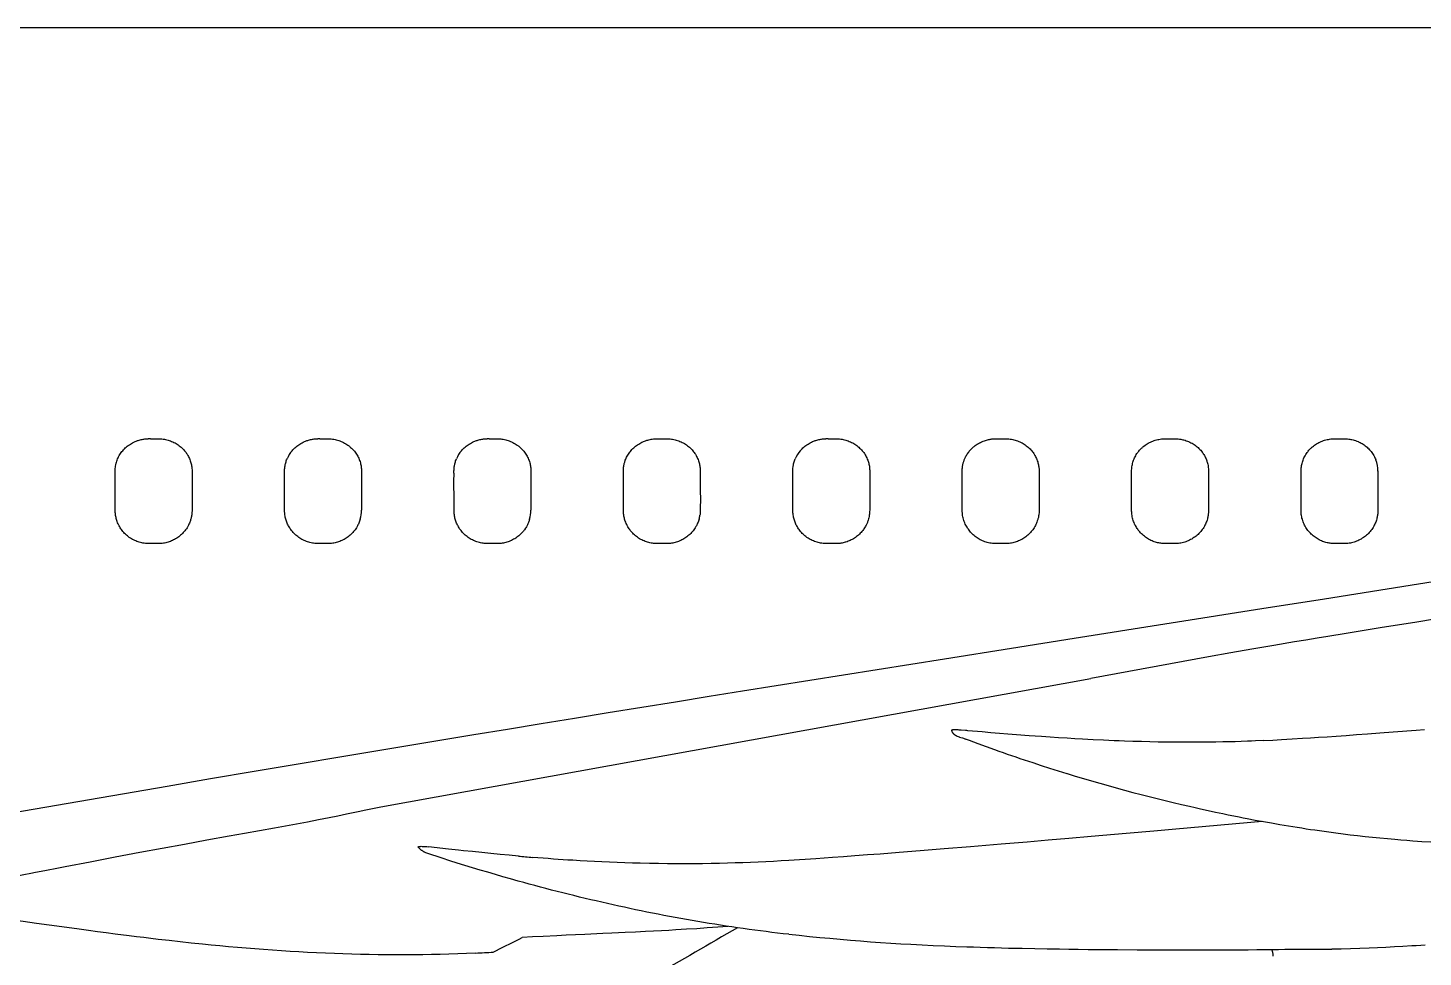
# Model space of a CAD drawing. Extents: x -17108 to 71323, y -8319 to 54197.
# Drawn here: x 2651 to 7044, y 44649 to 47576 of the extents above; entities that cross this region are included whole.
import ezdxf

# ---------------------------------------------------------------- set-up
doc = ezdxf.new("R2010")
doc.units = 0
doc.layers.get('0').update_dxf_attribs({"linetype": 'CONTINUOUS'})

msp = doc.modelspace()

# ---------------------------------------------------------------- linework, layer by layer
at = {"color": 7}
for p, q in [((9320.7, 47575.9), (-10758, 47575.9)), ((6261.3, 45951.1), (6233.3, 45951.1)), ((6794.7, 45951.1), (6766.7, 45951.1)), ((3762.7, 45122.4), (5997.5, 45525.9)), ((6628.8, 44673.5), (6756.8, 44673.5))]:
    msp.add_line(p, q, dxfattribs=at)
at = {"color": 7, "ltscale": 0.250488}
for p, q in [((3036.9, 46281.7), (3046.9, 46281.7)), ((3570.3, 46281.7), (3580.3, 46281.7)), ((4103.7, 46281.7), (4113.7, 46281.7)), ((5170.5, 46281.7), (5180.5, 46281.7))]:
    msp.add_line(p, q, dxfattribs=at)
at = {"color": 7, "ltscale": 0.35}
for p, q in [((3046.9, 46281.7), (3060.9, 46281.7)), ((4113.7, 46281.7), (4127.7, 46281.7)), ((4647.1, 46281.7), (4661.1, 46281.7)), ((5180.5, 46281.7), (5194.5, 46281.7)), ((5713.9, 46281.7), (5727.9, 46281.7)), ((6233.3, 46281.7), (6247.3, 46281.7)), ((6247.3, 46281.7), (6261.3, 46281.7)), ((6780.7, 46281.7), (6794.7, 46281.7))]:
    msp.add_line(p, q, dxfattribs=at)
at = {"color": 7, "ltscale": 0.349951}
for p, q in [((3580.3, 46281.7), (3594.3, 46281.7)), ((6766.7, 46281.7), (6780.7, 46281.7))]:
    msp.add_line(p, q, dxfattribs=at)
at = {"color": 7}
for points in [[(2949.5, 46243.9), (2952.1, 46246.9), (2954.9, 46249.9), (2957.8, 46252.7), (2960.8, 46255.4), (2964, 46258), (2967.2, 46260.4), (2970.5, 46262.8), (2973.9, 46265), (2977.4, 46267.1), (2980.9, 46269), (2984.6, 46270.9), (2988.3, 46272.5), (2991.5, 46273.8), (2993.8, 46274.8), (2996.3, 46275.6), (2998.7, 46276.4), (3001.2, 46277.2), (3004.5, 46278.1), (3007.6, 46278.9), (3010.7, 46279.5), (3013.8, 46280.1), (3016.3, 46280.5), (3018.9, 46280.9), (3021.5, 46281.1), (3024.9, 46281.4), (3027.6, 46281.6), (3030.2, 46281.7)], [(3060.9, 46281.7), (3064.9, 46281.6), (3068.9, 46281.4), (3072.9, 46281.1), (3076.8, 46280.6), (3080.8, 46280), (3084.7, 46279.2), (3088.6, 46278.3), (3092.4, 46277.2), (3096.2, 46276.1), (3100, 46274.7), (3103.7, 46273.3), (3107.4, 46271.7), (3111, 46270), (3114.4, 46268.2), (3117.8, 46266.2), (3121.2, 46264.2), (3124.4, 46262), (3127.6, 46259.7), (3130.7, 46257.2), (3133.7, 46254.7), (3136.6, 46252.1), (3139.3, 46249.4), (3142, 46246.5), (3144.6, 46243.6), (3147, 46240.5), (3149, 46237.9), (3150.9, 46235.2), (3152.7, 46232.5), (3154.6, 46229.3), (3156.4, 46226.1), (3158, 46222.9), (3159.6, 46219.6), (3161, 46216.1), (3162.3, 46212.5), (3163.5, 46208.9), (3164.4, 46205.8), (3165.2, 46202.7), (3165.9, 46199.5), (3166.5, 46196.3), (3167, 46193.2), (3167.3, 46190.3), (3167.6, 46187.5), (3167.8, 46184.1), (3167.9, 46177.4), (3167.9, 46169), (3167.9, 46156.4), (3167.9, 46143.8), (3167.9, 46132.7), (3167.9, 46127.2)], [(3482.9, 46243.9), (3485.5, 46246.9), (3488.3, 46249.9), (3491.2, 46252.7), (3494.2, 46255.4), (3497.4, 46258), (3500.6, 46260.4), (3503.9, 46262.8), (3507.3, 46265), (3510.8, 46267.1), (3514.3, 46269), (3518, 46270.9), (3521.7, 46272.5), (3524.9, 46273.8), (3527.2, 46274.8), (3529.7, 46275.6), (3532.1, 46276.4), (3534.6, 46277.2), (3537.9, 46278.1), (3541, 46278.9), (3544.1, 46279.5), (3547.2, 46280.1), (3549.7, 46280.5), (3552.3, 46280.9), (3554.9, 46281.1), (3558.3, 46281.4), (3561, 46281.6), (3563.6, 46281.7)], [(3594.3, 46281.7), (3598.3, 46281.6), (3602.3, 46281.4), (3606.3, 46281.1), (3610.2, 46280.6), (3614.2, 46280), (3618.1, 46279.2), (3622, 46278.3), (3625.8, 46277.2), (3629.6, 46276.1), (3633.4, 46274.7), (3637.1, 46273.3), (3640.8, 46271.7), (3644.4, 46270), (3648, 46268.1), (3651.6, 46266), (3655.1, 46263.8), (3658.5, 46261.5), (3660.2, 46260.3), (3661.8, 46259.1), (3663.4, 46257.8), (3665, 46256.5), (3667.3, 46254.5), (3669.6, 46252.4), (3671.8, 46250.3), (3674, 46248.1), (3676.5, 46245.3), (3678.9, 46242.4), (3681.3, 46239.5), (3683.5, 46236.4), (3685.6, 46233.3), (3687.5, 46230.1), (3689.4, 46226.9), (3691.1, 46223.5), (3692.7, 46220.1), (3694.2, 46216.6), (3695.6, 46213), (3696.8, 46209.4), (3697.8, 46205.8), (3698.6, 46202.7), (3699.3, 46199.5), (3699.9, 46196.3), (3700.4, 46193.1), (3700.8, 46189.9), (3701.1, 46186.7), (3701.2, 46183.2), (3701.3, 46181.9), (3701.3, 46173.7), (3701.3, 46168.2), (3701.3, 46157.2), (3701.3, 46144.8)], [(4016.3, 46243.9), (4018.9, 46246.9), (4021.7, 46249.9), (4024.6, 46252.7), (4027.6, 46255.4), (4030.8, 46258), (4034, 46260.4), (4037.3, 46262.8), (4040.7, 46265), (4044.2, 46267.1), (4047.8, 46269), (4051.4, 46270.9), (4055.1, 46272.5), (4058.3, 46273.8), (4060.6, 46274.8), (4063.1, 46275.6), (4065.5, 46276.4), (4068, 46277.2), (4071.3, 46278.1), (4074.4, 46278.9), (4077.5, 46279.5), (4080.6, 46280.1), (4083.1, 46280.5), (4085.7, 46280.9), (4088.3, 46281.1), (4091.7, 46281.4), (4094.4, 46281.6), (4097, 46281.7)], [(4127.7, 46281.7), (4131.7, 46281.6), (4135.7, 46281.4), (4139.7, 46281.1), (4143.6, 46280.6), (4147.6, 46280), (4151.5, 46279.2), (4155.4, 46278.3), (4159.2, 46277.2), (4163, 46276.1), (4166.8, 46274.7), (4170.5, 46273.3), (4174.2, 46271.7), (4177.8, 46270), (4181.4, 46268.1), (4185, 46266), (4188.5, 46263.8), (4191.9, 46261.5), (4193.6, 46260.3), (4195.2, 46259.1), (4196.8, 46257.8), (4198.4, 46256.5), (4200.7, 46254.5), (4203, 46252.4), (4205.2, 46250.3), (4207.4, 46248.1), (4209.9, 46245.3), (4212.3, 46242.4), (4214.7, 46239.5), (4216.9, 46236.4), (4219, 46233.3), (4220.9, 46230.1), (4222.8, 46226.9), (4224.5, 46223.5), (4226.1, 46220.1), (4227.6, 46216.6), (4229, 46213), (4230.2, 46209.4), (4231.2, 46205.8), (4232, 46202.7), (4232.7, 46199.5), (4233.3, 46196.3), (4233.8, 46193.1), (4234.2, 46189.9), (4234.5, 46186.7), (4234.6, 46183.2), (4234.7, 46180.1), (4234.7, 46172.2), (4234.7, 46167), (4234.7, 46156.6), (4234.7, 46144.8)], [(4548, 46241.9), (4550.5, 46244.9), (4553.1, 46247.8), (4555.8, 46250.5), (4558.6, 46253.2), (4561.6, 46255.8), (4564.6, 46258.3), (4567.7, 46260.7), (4570.9, 46262.9), (4574.2, 46265), (4577.5, 46267), (4581, 46268.9), (4584.5, 46270.7), (4587.1, 46271.9), (4589.8, 46273.1), (4592.5, 46274.2)], [(4592.5, 46274.2), (4595.9, 46275.4), (4599.3, 46276.6), (4602.8, 46277.6), (4606.3, 46278.5), (4609.8, 46279.3), (4613.3, 46280), (4616.9, 46280.6), (4620.5, 46281), (4624.1, 46281.4), (4627.7, 46281.6)], [(4627.7, 46281.6), (4630.2, 46281.7), (4631.9, 46281.7), (4635.2, 46281.7), (4647.1, 46281.7)], [(4661.1, 46281.7), (4665.1, 46281.6), (4669.1, 46281.4), (4673.1, 46281.1), (4677, 46280.6), (4681, 46280), (4684.9, 46279.2), (4688.8, 46278.3), (4692.6, 46277.2), (4696.4, 46276.1), (4700.2, 46274.7), (4703.9, 46273.3), (4707.6, 46271.7), (4711.2, 46270), (4714.6, 46268.2), (4718, 46266.2), (4721.4, 46264.2), (4724.6, 46262), (4727.8, 46259.7), (4730.9, 46257.2), (4733.9, 46254.7), (4736.8, 46252.1), (4739.5, 46249.4), (4742.2, 46246.5), (4744.8, 46243.6), (4747.2, 46240.5), (4749.2, 46237.9), (4751.1, 46235.2), (4752.9, 46232.5), (4754.8, 46229.3), (4756.6, 46226.1), (4758.2, 46222.9), (4759.8, 46219.6), (4761.2, 46216.1), (4762.5, 46212.5), (4763.7, 46208.9), (4764.6, 46205.8), (4765.4, 46202.7), (4766.1, 46199.5), (4766.7, 46196.3), (4767.2, 46193.2), (4767.5, 46190.3), (4767.8, 46187.5), (4768, 46184.1), (4768.1, 46181.6), (4768.1, 46176.7), (4768.1, 46166.8), (4768.1, 46158.2), (4768.1, 46140.9), (4768.1, 46131.7), (4768.1, 46127.2)], [(5083.1, 46243.9), (5085.7, 46246.9), (5088.5, 46249.9), (5091.4, 46252.7), (5094.4, 46255.4), (5097.6, 46258), (5100.8, 46260.4), (5104.1, 46262.8), (5107.5, 46265), (5111, 46267.1), (5114.5, 46269), (5118.2, 46270.9), (5121.9, 46272.5), (5125.1, 46273.8), (5127.4, 46274.8), (5129.9, 46275.6), (5132.3, 46276.4), (5134.8, 46277.2), (5138.1, 46278.1), (5141.2, 46278.9), (5144.3, 46279.5), (5147.4, 46280.1), (5149.9, 46280.5), (5152.5, 46280.9), (5155.1, 46281.1), (5158.5, 46281.4), (5161.2, 46281.6), (5163.8, 46281.7)], [(5194.5, 46281.7), (5198.5, 46281.6), (5202.5, 46281.4), (5206.5, 46281.1), (5210.4, 46280.6), (5214.4, 46280), (5218.3, 46279.2), (5222.2, 46278.3), (5226, 46277.2), (5229.8, 46276.1), (5233.6, 46274.7), (5237.3, 46273.3), (5241, 46271.7), (5244.6, 46270), (5248, 46268.2), (5251.4, 46266.3), (5254.7, 46264.2), (5257.9, 46262.1), (5261, 46259.8), (5264.1, 46257.4), (5267, 46254.9), (5269.9, 46252.3), (5272.7, 46249.6), (5275.3, 46246.9), (5277.9, 46244), (5280.3, 46241), (5282.6, 46237.9), (5284.8, 46234.7), (5287, 46231.4), (5288.9, 46228), (5290.8, 46224.6), (5292.5, 46221), (5294, 46217.7), (5295.3, 46214.3), (5296.5, 46210.8), (5297.6, 46207.4), (5298.5, 46204.2), (5299.2, 46201.1), (5299.8, 46197.9), (5300.4, 46194.8), (5300.8, 46191.5), (5301.2, 46188.3), (5301.4, 46185.3), (5301.5, 46182.2)], [(5613.2, 46239.8), (5615.1, 46242.2), (5617, 46244.6), (5619.1, 46246.9), (5621.2, 46249.1), (5623.1, 46251), (5625.1, 46252.9), (5627.1, 46254.7), (5628.7, 46256.1), (5630.2, 46257.4), (5633.5, 46259.9), (5636.8, 46262.3), (5640.2, 46264.6), (5643.7, 46266.7), (5647.3, 46268.7), (5650.3, 46270.2), (5653.2, 46271.6), (5656.3, 46273), (5659.3, 46274.2)], [(5659.3, 46274.2), (5662.6, 46275.4), (5665.9, 46276.5), (5669.2, 46277.5), (5672.5, 46278.4), (5675.9, 46279.2), (5678.4, 46279.7), (5681, 46280.1), (5683.5, 46280.5), (5686.1, 46280.9), (5689, 46281.2), (5691.9, 46281.4), (5694.8, 46281.6), (5696.5, 46281.7), (5699.9, 46281.7), (5705.5, 46281.7), (5713.9, 46281.7)], [(5727.9, 46281.7), (5731.9, 46281.6), (5735.9, 46281.4), (5739.9, 46281.1), (5743.8, 46280.6), (5747.8, 46280), (5751.7, 46279.2), (5755.6, 46278.3), (5759.4, 46277.2), (5763.2, 46276.1), (5767, 46274.7), (5770.7, 46273.3), (5774.4, 46271.7), (5778, 46270), (5781.4, 46268.2), (5784.8, 46266.2), (5788.2, 46264.2), (5791.4, 46262), (5794.6, 46259.7), (5797.7, 46257.2), (5800.7, 46254.7), (5803.6, 46252.1), (5806.3, 46249.4), (5809, 46246.5), (5811.6, 46243.6), (5814, 46240.5), (5816, 46237.9), (5817.9, 46235.2), (5819.7, 46232.5), (5821.6, 46229.3), (5823.4, 46226.1), (5825, 46222.9), (5826.6, 46219.6), (5828, 46216.1), (5829.3, 46212.5), (5830.5, 46208.9), (5831.4, 46205.8), (5832.2, 46202.7), (5832.9, 46199.5), (5833.5, 46196.3), (5834, 46193.2), (5834.3, 46190.3), (5834.6, 46187.5), (5834.8, 46184.1), (5834.9, 46181.6), (5834.9, 46173.5), (5834.9, 46168.2), (5834.9, 46157.5), (5834.9, 46137.3), (5834.9, 46127.2)], [(6126.3, 46162.4), (6126.3, 46168.8), (6126.3, 46175.2), (6126.3, 46179.5), (6126.3, 46183), (6126.5, 46186.9), (6126.8, 46190.2), (6127.2, 46193.4), (6127.8, 46197), (6128.5, 46200.6), (6129.3, 46204.1), (6130.3, 46207.6), (6131.4, 46211.1), (6132.6, 46214.5), (6133.9, 46217.9), (6135.4, 46221.3), (6137.1, 46224.8), (6139, 46228.2), (6140.9, 46231.6), (6143.1, 46234.9), (6145.3, 46238.1), (6147.1, 46240.5), (6149, 46242.9), (6151, 46245.2), (6153.1, 46247.5), (6154.9, 46249.5), (6156.9, 46251.4), (6158.9, 46253.2), (6160.4, 46254.6), (6161.9, 46255.9), (6165.1, 46258.5), (6168.4, 46261), (6171.7, 46263.3), (6175.2, 46265.5), (6178.7, 46267.6), (6182.2, 46269.5), (6185.8, 46271.2), (6189.4, 46272.8), (6193.1, 46274.3), (6196.8, 46275.7), (6200.6, 46276.9), (6204.4, 46278), (6208.3, 46278.9), (6212.2, 46279.7), (6216.1, 46280.4), (6220, 46280.9), (6224, 46281.3), (6227.9, 46281.6), (6230.6, 46281.7), (6233.3, 46281.7)], [(6261.3, 46281.7), (6265.3, 46281.6), (6269.3, 46281.4), (6273.2, 46281.1), (6277.2, 46280.6), (6281.1, 46280), (6284.4, 46279.3), (6287.6, 46278.6), (6290.8, 46277.8), (6294.6, 46276.7), (6298.4, 46275.5), (6302.1, 46274.1), (6305.7, 46272.6), (6309.3, 46271)], [(6309.3, 46271), (6312.9, 46269.2), (6316.3, 46267.3), (6319.7, 46265.3), (6323, 46263.2), (6326.2, 46261), (6329.4, 46258.6), (6332.4, 46256.2), (6335.4, 46253.6), (6338.2, 46250.9), (6340.9, 46248.1), (6343.6, 46245.2), (6346.1, 46242.2), (6348.1, 46239.7), (6350.1, 46237), (6351.9, 46234.3), (6353.7, 46231.5), (6355.3, 46228.7), (6356.7, 46226.3), (6357.9, 46223.9), (6359.1, 46221.5), (6360.4, 46218.5), (6361.6, 46215.5), (6362.8, 46212.5), (6363.5, 46210.2), (6364.2, 46207.9), (6365.2, 46204.5), (6366, 46201), (6366.7, 46197.6), (6367.3, 46194.1), (6367.7, 46190.6), (6368, 46187.1), (6368.2, 46183.5), (6368.3, 46180)], [(6659.7, 46162.4), (6659.7, 46168.8), (6659.7, 46175.2), (6659.7, 46179.5), (6659.7, 46183), (6659.9, 46186.9), (6660.2, 46190.2), (6660.6, 46193.4), (6661.2, 46197), (6661.9, 46200.6), (6662.7, 46204.1), (6663.7, 46207.6), (6664.8, 46211.1), (6666, 46214.5), (6667.3, 46217.9), (6668.8, 46221.3), (6670.5, 46224.8), (6672.4, 46228.2), (6674.3, 46231.6), (6676.5, 46234.9), (6678.7, 46238.1), (6680.5, 46240.5), (6682.4, 46242.9), (6684.4, 46245.2), (6686.5, 46247.5), (6688.3, 46249.5), (6690.3, 46251.4), (6692.3, 46253.2), (6693.8, 46254.6), (6695.3, 46255.9), (6698.5, 46258.5), (6701.8, 46261), (6705.1, 46263.3), (6708.6, 46265.5), (6712.1, 46267.6), (6715.6, 46269.5), (6719.2, 46271.2), (6722.8, 46272.8), (6726.5, 46274.3), (6730.2, 46275.7), (6734, 46276.9), (6737.8, 46278), (6741.7, 46278.9), (6745.6, 46279.7), (6749.5, 46280.4), (6753.4, 46280.9), (6757.4, 46281.3), (6761.3, 46281.6), (6764, 46281.7), (6766.7, 46281.7)], [(6794.7, 46281.7), (6798.4, 46281.7), (6802.2, 46281.5), (6805.9, 46281.2), (6809.6, 46280.7), (6812.9, 46280.2), (6816.1, 46279.7), (6819.4, 46279), (6823.4, 46278), (6827.4, 46276.9), (6831.3, 46275.6), (6835.2, 46274.2), (6839, 46272.7), (6840.9, 46271.8), (6842.7, 46271)], [(6842.7, 46271), (6845.8, 46269.5), (6848.8, 46267.9), (6851.7, 46266.2), (6855, 46264.1), (6858.2, 46262), (6861.3, 46259.7), (6864.4, 46257.3), (6867.3, 46254.9), (6870.2, 46252.3), (6872.9, 46249.6), (6875.6, 46246.8), (6878.1, 46243.9), (6880.5, 46240.9), (6882.8, 46237.9), (6885, 46234.8), (6887.1, 46231.5), (6888.9, 46228.4), (6890.7, 46225.1), (6892.3, 46221.8), (6893.8, 46218.5), (6895.2, 46215)], [(2925.9, 46180), (2926, 46183.9), (2926.2, 46187.8), (2926.6, 46191.8), (2927.1, 46195.6), (2927.8, 46199.5), (2928.3, 46201.4), (2928.7, 46203.3), (2929.2, 46205.2), (2929.7, 46207.1), (2930.9, 46210.8), (2932.2, 46214.5), (2933.6, 46218.2)], [(2933.6, 46218.2), (2935.2, 46221.6), (2936.8, 46225), (2938.6, 46228.4), (2940.6, 46231.6), (2942.6, 46234.8), (2944.8, 46237.9), (2947.1, 46241), (2949.5, 46243.9)], [(3459.3, 46162.4), (3459.3, 46164.1), (3459.3, 46167.5), (3459.3, 46170.8), (3459.2, 46174.1), (3459.2, 46177.4), (3459.2, 46180.7), (3459.3, 46183.2), (3459.4, 46185.8), (3459.7, 46189.3), (3460.1, 46192.8), (3460.6, 46196.1), (3461, 46198.5), (3461.5, 46200.9), (3461.9, 46202.4), (3462.8, 46205.9), (3463.8, 46209.3), (3464.5, 46211.6), (3465.7, 46214.9), (3467, 46218.2)], [(3992.7, 46162.4), (3992.7, 46164.1), (3992.7, 46167.5), (3992.7, 46170.8), (3992.6, 46174.1), (3992.6, 46177.4), (3992.6, 46180.7), (3992.7, 46183.2), (3992.8, 46185.8), (3993.1, 46189.3), (3993.5, 46192.8), (3994, 46196.1), (3994.4, 46198.5), (3994.9, 46200.9), (3995.3, 46202.4), (3996.2, 46205.9), (3997.2, 46209.3), (3997.9, 46211.6), (3999.1, 46214.9), (4000.4, 46218.2)], [(4526.1, 46182.1), (4526.2, 46185.3), (4526.4, 46188.5), (4526.8, 46191.8), (4527.2, 46194.9), (4527.8, 46198.1), (4528.3, 46200.8), (4528.9, 46203.4), (4529.6, 46206), (4530.2, 46207.9), (4530.7, 46209.8), (4531.4, 46211.8), (4532.1, 46213.7)], [(4532.1, 46213.7), (4533.3, 46217), (4534.8, 46220.4), (4536.3, 46223.6), (4538, 46226.8), (4539.8, 46230), (4541.7, 46233.1), (4543.7, 46236.1), (4545.8, 46239), (4548, 46241.9)], [(5059.5, 46162.4), (5059.5, 46164.1), (5059.5, 46167.5), (5059.5, 46170.8), (5059.4, 46174.1), (5059.4, 46177.4), (5059.4, 46180.7), (5059.5, 46183.2), (5059.6, 46185.8), (5059.9, 46189.3), (5060.3, 46192.8), (5060.8, 46196.1), (5061.2, 46198.5), (5061.7, 46200.9), (5062.1, 46202.4), (5063, 46205.9), (5064, 46209.3), (5064.7, 46211.6), (5065.9, 46214.9), (5067.2, 46218.2)], [(5598, 46211.3), (5598.7, 46213.3), (5599.4, 46215.2), (5600.2, 46217), (5600.9, 46218.9), (5602, 46221.4), (5603.2, 46223.8), (5604.4, 46226.2), (5606, 46229), (5607.7, 46231.8), (5609.4, 46234.5), (5611.3, 46237.2), (5613.2, 46239.8)], [(2925.9, 46091.7), (2925.9, 46103.6), (2925.9, 46144.8), (2925.9, 46180)], [(4526.1, 46144.8), (4526.1, 46151), (4526, 46163.5), (4526, 46171.8), (4526, 46175.9), (4526.1, 46182.1)], [(5301.5, 46182.2), (5301.5, 46177.7), (5301.5, 46168.6), (5301.5, 46158.9), (5301.5, 46149.2), (5301.5, 46134.5), (5301.5, 46127.2)], [(5592.9, 46180), (5592.9, 46183.2), (5593.1, 46186.4), (5593.4, 46189.6), (5593.7, 46192.7), (5594.2, 46195.9), (5594.6, 46198.5), (5595.2, 46201.1), (5595.8, 46203.7), (5596.3, 46205.6), (5596.8, 46207.5), (5597.4, 46209.4), (5598, 46211.3)], [(5592.9, 46056.1), (5592.9, 46157.3), (5592.9, 46180)], [(6368.3, 46180), (6368.3, 46148.7), (6368.3, 46133), (6368.3, 46117.3), (6368.3, 46109.5)], [(6901.7, 46180), (6901.7, 46148.7), (6901.7, 46133), (6901.7, 46117.3), (6901.7, 46109.5)], [(3167.9, 46127.2), (3167.9, 46121.5), (3167.9, 46115.9), (3168, 46108.3), (3168.1, 46100.6), (3168.2, 46093.8), (3168.2, 46085.2), (3168.1, 46079.6), (3167.9, 46074)], [(3459.3, 46109.5), (3459.3, 46115.1), (3459.2, 46120.6), (3459.1, 46128.3), (3459.1, 46136), (3459, 46142.8), (3459, 46151.3), (3459.1, 46156.9), (3459.3, 46162.4)], [(3701.3, 46144.8), (3701.3, 46127.4), (3701.3, 46108), (3701.3, 46090.8), (3701.3, 46056.1)], [(3992.7, 46109.5), (3992.7, 46115.1), (3992.6, 46120.6), (3992.5, 46128.3), (3992.5, 46136), (3992.4, 46142.8), (3992.4, 46151.3), (3992.5, 46156.9), (3992.7, 46162.4)], [(4234.7, 46144.8), (4234.7, 46133.1), (4234.7, 46094.7), (4234.7, 46056.1)], [(4526.1, 46074), (4526, 46079.9), (4525.9, 46085.8), (4525.9, 46093.7), (4525.9, 46098.9), (4526, 46109.4), (4526.1, 46133), (4526.1, 46144.8)], [(4768.1, 46127.2), (4768.1, 46121.5), (4768.1, 46115.9), (4768.2, 46108.2), (4768.3, 46100.6), (4768.4, 46093.8), (4768.4, 46085.3), (4768.3, 46079.6), (4768.1, 46074)], [(5059.5, 46109.5), (5059.5, 46115.1), (5059.4, 46120.6), (5059.3, 46128.3), (5059.2, 46136), (5059.2, 46142.8), (5059.2, 46151.3), (5059.3, 46156.9), (5059.5, 46162.4)], [(5301.5, 46127.2), (5301.5, 46103.5), (5301.5, 46087.7), (5301.5, 46056.1)], [(5834.9, 46127.2), (5834.9, 46121.5), (5834.9, 46115.9), (5835, 46108.3), (5835.1, 46100.6), (5835.2, 46093.8), (5835.2, 46085.2), (5835.1, 46079.6), (5834.9, 46074)], [(6126.3, 46074), (6126.2, 46080.2), (6126.1, 46084.4), (6126.1, 46092.8), (6126.1, 46101.3), (6126.2, 46131), (6126.1, 46143.7), (6126.2, 46152), (6126.2, 46156.2), (6126.3, 46162.4)], [(6659.7, 46074), (6659.6, 46080.2), (6659.5, 46084.4), (6659.5, 46092.8), (6659.5, 46101.3), (6659.6, 46131), (6659.5, 46143.7), (6659.6, 46152), (6659.6, 46156.2), (6659.7, 46162.4)], [(3032.9, 45951.1), (3029, 45951.2), (3025.1, 45951.4), (3021.1, 45951.8), (3017.3, 45952.2), (3013.4, 45952.9), (3009.5, 45953.7), (3005.7, 45954.6), (3001.9, 45955.6), (2998.2, 45956.8), (2994.5, 45958.1), (2990.9, 45959.6), (2987.3, 45961.2), (2983.8, 45962.9), (2980.3, 45964.7), (2977, 45966.7), (2973.7, 45968.8), (2970.4, 45971), (2967.3, 45973.3), (2964.2, 45975.7), (2961.3, 45978.2), (2958.4, 45980.9), (2955.6, 45983.6), (2953, 45986.5), (2950.4, 45989.4), (2948, 45992.4), (2945.6, 45995.5), (2943.7, 45998.3), (2941.9, 46001.1), (2940.1, 46003.9), (2938.5, 46006.9), (2936.9, 46009.8), (2935.2, 46013.3), (2933.7, 46016.9), (2932.3, 46020.5), (2931.2, 46023.7), (2930.2, 46026.8), (2929.3, 46030), (2928.5, 46033.3), (2927.8, 46036.5), (2927.2, 46039.8), (2926.7, 46043), (2926.4, 46046.3), (2926.1, 46049.6), (2926, 46052.5), (2925.9, 46054.2), (2925.8, 46062.6), (2925.8, 46068.1), (2925.9, 46079.2), (2925.9, 46091.7)], [(3459.3, 46053.9), (3459.3, 46058.5), (3459.3, 46067.8), (3459.3, 46077.5), (3459.3, 46087.2), (3459.3, 46102.1), (3459.3, 46109.5)], [(3992.7, 46053.9), (3992.7, 46058.5), (3992.7, 46067.8), (3992.7, 46077.5), (3992.7, 46087.2), (3992.7, 46102.1), (3992.7, 46109.5)], [(5059.5, 46053.9), (5059.5, 46058.5), (5059.5, 46067.8), (5059.5, 46077.5), (5059.5, 46087.2), (5059.5, 46102.1), (5059.5, 46109.5)], [(6368.3, 46109.5), (6368.3, 46100.1), (6368.3, 46090.8), (6368.3, 46081.4), (6368.3, 46069.1), (6368.3, 46063), (6368.3, 46056.5), (6368.2, 46053.3)], [(6901.7, 46109.5), (6901.7, 46100.1), (6901.7, 46090.8), (6901.7, 46081.4), (6901.7, 46069.1), (6901.7, 46063), (6901.7, 46056.5), (6901.7, 46053.3)], [(3167.9, 46074), (3167.8, 46072.1), (3167.9, 46068.4), (3167.9, 46065.2), (3168, 46061.9), (3168, 46058.6), (3168, 46055.4), (3167.9, 46052.6), (3167.7, 46049.8), (3167.6, 46048), (3167.2, 46044.5), (3166.8, 46041), (3166.5, 46039.4), (3166, 46036.7), (3165.5, 46034), (3164.8, 46031.3), (3164.2, 46029), (3163.5, 46026.6), (3162.7, 46024), (3161.8, 46021.3), (3160.8, 46018.7), (3159.5, 46015.6), (3158.2, 46012.6), (3156.8, 46009.6), (3155.6, 46007.4), (3154.4, 46005.3), (3153.3, 46003.3), (3152.1, 46001.4)], [(3566.3, 45951.1), (3562.4, 45951.2), (3558.5, 45951.4), (3554.5, 45951.8), (3550.7, 45952.2), (3546.8, 45952.9), (3542.9, 45953.7), (3539.1, 45954.6), (3535.3, 45955.6), (3531.6, 45956.8), (3527.9, 45958.1), (3524.3, 45959.6), (3520.7, 45961.2), (3517.2, 45962.9), (3513.7, 45964.7), (3510.4, 45966.7), (3507, 45968.8), (3503.8, 45971), (3500.7, 45973.3), (3497.6, 45975.7), (3494.7, 45978.2), (3491.8, 45980.9), (3489, 45983.6), (3486.4, 45986.5), (3483.8, 45989.4), (3481.4, 45992.4), (3479, 45995.5), (3477.1, 45998.3), (3475.3, 46001.1), (3473.5, 46003.9), (3471.9, 46006.9), (3470.3, 46009.8), (3468.9, 46012.8), (3467.5, 46015.9), (3466.3, 46019), (3465.1, 46022.1), (3464.1, 46025.3), (3463.1, 46028.4), (3462.3, 46031.7), (3461.5, 46034.9), (3460.9, 46038.1), (3460.4, 46041.4), (3459.9, 46044.7), (3459.6, 46047.7), (3459.4, 46050.8), (3459.3, 46053.9)], [(4099.7, 45951.1), (4095.8, 45951.2), (4091.9, 45951.4), (4087.9, 45951.8), (4084.1, 45952.2), (4080.2, 45952.9), (4076.3, 45953.7), (4072.5, 45954.6), (4068.7, 45955.6), (4065, 45956.8), (4061.3, 45958.1), (4057.7, 45959.6), (4054.1, 45961.2), (4050.6, 45962.9), (4047.1, 45964.7), (4043.8, 45966.7), (4040.4, 45968.8), (4037.2, 45971), (4034.1, 45973.3), (4031, 45975.7), (4028.1, 45978.2), (4025.2, 45980.9), (4022.4, 45983.6), (4019.8, 45986.5), (4017.2, 45989.4), (4014.8, 45992.4), (4012.4, 45995.5), (4010.5, 45998.3), (4008.7, 46001.1), (4006.9, 46003.9), (4005.3, 46006.9), (4003.7, 46009.8), (4002.3, 46012.8), (4000.9, 46015.9), (3999.7, 46019), (3998.5, 46022.1), (3997.5, 46025.3), (3996.5, 46028.4), (3995.7, 46031.7), (3994.9, 46034.9), (3994.3, 46038.1), (3993.8, 46041.4), (3993.3, 46044.7), (3993, 46047.7), (3992.8, 46050.8), (3992.7, 46053.9)], [(4526.3, 46049.3), (4526.2, 46051.4), (4526.1, 46053.4), (4526.1, 46058), (4526.1, 46061.6), (4526.1, 46065.7), (4526.1, 46069.8), (4526.1, 46074)], [(4633.1, 45951.1), (4629.2, 45951.2), (4625.3, 45951.4), (4621.3, 45951.8), (4617.5, 45952.2), (4613.6, 45952.9), (4609.7, 45953.7), (4605.9, 45954.6), (4602.2, 45955.6), (4598.4, 45956.8), (4594.7, 45958.1), (4591.1, 45959.6), (4587.5, 45961.2), (4584, 45962.9), (4580.5, 45964.7), (4577.1, 45966.7), (4573.7, 45968.8), (4570.5, 45971.1), (4567.3, 45973.4), (4564.2, 45975.9), (4561.2, 45978.4), (4558.3, 45981.1), (4555.6, 45983.9), (4552.9, 45986.8), (4550.3, 45989.8), (4547.8, 45992.8), (4545.8, 45995.5), (4543.9, 45998.3), (4542.1, 46001.1), (4540, 46004.4), (4538.2, 46007.8), (4536.4, 46011.3), (4534.8, 46014.9), (4533.3, 46018.4), (4531.9, 46022.1), (4530.9, 46025.2), (4529.9, 46028.4), (4529.1, 46031.6), (4528.3, 46034.9), (4527.7, 46038.1), (4527.2, 46041.4), (4526.7, 46045.3), (4526.3, 46049.3)], [(4768.1, 46074), (4768, 46070.6), (4768.1, 46067.8), (4768.2, 46062.2), (4768.2, 46058), (4768.1, 46053.8), (4767.9, 46049.5), (4767.7, 46047.4), (4767.5, 46045.2), (4767.3, 46043.2), (4767, 46041.1)], [(5166.5, 45951.1), (5162.6, 45951.2), (5158.7, 45951.4), (5154.7, 45951.8), (5150.9, 45952.2), (5147, 45952.9), (5143.1, 45953.7), (5139.3, 45954.6), (5135.6, 45955.6), (5131.8, 45956.8), (5128.1, 45958.1), (5124.5, 45959.6), (5120.9, 45961.2), (5117.4, 45962.9), (5113.9, 45964.7), (5110.6, 45966.7), (5107.3, 45968.8), (5104, 45971), (5100.9, 45973.3), (5097.8, 45975.7), (5094.9, 45978.2), (5092, 45980.9), (5089.2, 45983.6), (5086.6, 45986.4), (5084, 45989.4), (5081.6, 45992.4), (5079.2, 45995.5), (5077.3, 45998.3), (5075.5, 46001.1), (5073.7, 46003.9), (5072.1, 46006.9), (5070.5, 46009.8), (5069.1, 46012.8), (5067.7, 46015.9), (5066.5, 46019), (5065.3, 46022.1), (5064.3, 46025.3), (5063.3, 46028.4), (5062.5, 46031.7), (5061.7, 46034.9), (5061.1, 46038.1), (5060.6, 46041.4), (5060.1, 46044.7), (5059.8, 46047.7), (5059.6, 46050.8), (5059.5, 46053.9)], [(5301.5, 46056.1), (5301.4, 46052.2), (5301.2, 46048.3), (5300.8, 46044.5), (5300.3, 46040.6), (5299.6, 46036.8), (5298.8, 46032.9), (5297.9, 46029.2), (5296.8, 46025.4), (5295.5, 46021.7)], [(5604.2, 46009.3), (5602.4, 46013), (5600.8, 46016.7), (5599.3, 46020.5), (5598, 46024.3), (5596.8, 46028.2), (5595.8, 46032.1), (5594.9, 46036), (5594.2, 46040), (5593.6, 46044), (5593.2, 46048.1), (5593.1, 46050.1), (5593, 46052.1), (5592.9, 46054.1), (5592.9, 46056.1)], [(5834.9, 46074), (5834.8, 46072.1), (5834.9, 46068.4), (5834.9, 46065.2), (5835, 46061.9), (5835, 46058.6), (5835, 46055.4), (5834.9, 46052.6), (5834.7, 46049.8), (5834.6, 46048), (5834.2, 46044.5), (5833.8, 46041), (5833.5, 46039.4), (5833, 46036.7), (5832.5, 46034), (5831.8, 46031.4), (5831.2, 46029), (5830.5, 46026.7), (5829.3, 46022.9), (5828, 46019.1), (5826.5, 46015.5), (5824.8, 46011.8), (5823.1, 46008.3), (5821.1, 46004.8), (5819.1, 46001.4)], [(6190.8, 45959.8), (6187.1, 45961.5), (6183.4, 45963.3), (6179.8, 45965.2), (6176.3, 45967.3), (6172.9, 45969.6), (6169.5, 45971.9), (6166.3, 45974.4), (6163.1, 45977), (6160.1, 45979.7), (6157.1, 45982.5), (6154.3, 45985.5), (6151.6, 45988.5), (6149.4, 45991.1), (6147.3, 45993.7), (6145.4, 45996.4), (6143.5, 45999.2), (6141.7, 46002), (6140, 46004.9), (6138.3, 46007.9), (6136.8, 46010.8), (6135.4, 46013.9), (6133.9, 46017.3), (6132.6, 46020.8), (6131.4, 46024.3), (6130.3, 46027.9), (6129.2, 46031.8), (6128.4, 46035.6), (6127.6, 46039.6), (6127.1, 46043.5), (6126.7, 46047.4), (6126.5, 46049.9), (6126.3, 46053.7), (6126.3, 46057.4), (6126.3, 46060.4), (6126.3, 46064.2), (6126.3, 46068), (6126.3, 46072), (6126.3, 46074)], [(6368.2, 46053.3), (6368.2, 46051.4), (6368.1, 46049.4), (6367.9, 46047.3), (6367.7, 46045.1), (6367.3, 46041.7), (6366.9, 46039.3), (6366.4, 46036.8), (6365.9, 46034.1), (6365.3, 46031.4), (6364.6, 46028.8), (6363.6, 46025.4), (6362.5, 46022.1), (6361.2, 46018.8), (6359.9, 46015.5), (6358.5, 46012.3), (6356.9, 46009.2), (6355.3, 46006.1), (6354.3, 46004.3), (6353.2, 46002.5), (6351, 45999.1), (6348.7, 45995.7), (6346.2, 45992.4), (6343.6, 45989.2), (6341, 45986.2), (6338.2, 45983.2), (6335.2, 45980.4), (6332.2, 45977.6), (6329.1, 45975), (6325.8, 45972.5), (6322.5, 45970.1), (6319.1, 45967.9), (6315.6, 45965.7), (6312, 45963.7), (6308.4, 45961.9), (6304.7, 45960.2), (6300.9, 45958.6), (6297.1, 45957.2), (6293.3, 45955.9), (6289.4, 45954.8), (6285.4, 45953.8), (6281.5, 45953), (6277.5, 45952.3), (6273.4, 45951.8), (6269.4, 45951.4), (6265.3, 45951.2), (6261.3, 45951.1)], [(6669.3, 46012.7), (6667.7, 46016.4), (6666.2, 46020.2), (6664.9, 46024), (6663.7, 46027.8), (6662.6, 46031.7), (6661.8, 46035.7), (6661, 46039.6), (6660.5, 46042.9), (6660.2, 46045.8), (6660, 46048.7), (6659.8, 46051.1), (6659.7, 46053.4), (6659.7, 46055.7), (6659.7, 46058.7), (6659.7, 46064.8), (6659.7, 46068.9), (6659.7, 46070.9), (6659.7, 46074)], [(6901.7, 46053.3), (6901.6, 46051.4), (6901.5, 46049.4), (6901.3, 46047.3), (6901.1, 46045.1), (6900.7, 46041.7), (6900.3, 46039.3), (6899.8, 46036.8), (6899.3, 46034.1), (6898.7, 46031.4), (6898, 46028.8), (6897, 46025.4), (6895.9, 46022.1), (6894.6, 46018.8), (6893.3, 46015.5), (6891.9, 46012.3), (6890.3, 46009.2), (6888.7, 46006.1), (6887.7, 46004.3), (6886.6, 46002.5), (6884.4, 45999.1), (6882.1, 45995.7), (6879.6, 45992.4), (6877, 45989.2), (6874.4, 45986.2), (6871.6, 45983.2), (6868.6, 45980.4), (6865.6, 45977.6), (6862.5, 45975), (6859.2, 45972.5), (6855.9, 45970.1), (6852.5, 45967.9), (6849, 45965.7), (6845.4, 45963.7), (6841.8, 45961.9), (6838.1, 45960.2), (6834.3, 45958.6), (6830.5, 45957.2), (6826.7, 45955.9), (6822.8, 45954.8), (6818.8, 45953.8), (6814.9, 45953), (6810.9, 45952.3), (6806.8, 45951.8), (6802.8, 45951.4), (6798.7, 45951.2), (6794.7, 45951.1)], [(3152.1, 46001.4), (3150, 45998.1), (3147.8, 45995), (3145.4, 45991.9), (3142.9, 45988.9), (3140.4, 45986), (3137.7, 45983.1), (3134.9, 45980.4), (3132, 45977.8), (3129.1, 45975.3), (3126, 45972.9), (3122.9, 45970.6), (3119.6, 45968.4), (3116.3, 45966.4), (3113.1, 45964.6), (3109.9, 45962.8), (3106.6, 45961.2), (3103.3, 45959.7)], [(3685.5, 46001.4), (3683.4, 45998.1), (3681.2, 45995), (3678.8, 45991.9), (3676.3, 45988.9), (3673.8, 45986), (3671.1, 45983.1), (3668.3, 45980.4), (3665.4, 45977.8), (3662.5, 45975.3), (3659.4, 45972.9), (3656.3, 45970.6), (3653, 45968.4), (3649.7, 45966.4), (3646.5, 45964.6), (3643.3, 45962.8), (3640, 45961.2), (3636.7, 45959.7)], [(3697.5, 46028.7), (3696.6, 46025.4), (3695.5, 46022.1), (3694.3, 46018.9), (3693, 46015.8), (3691.6, 46012.6), (3690.4, 46010.1), (3689.1, 46007.5), (3687.7, 46005.1), (3686.6, 46003.2), (3685.5, 46001.4)], [(4230.9, 46028.7), (4229.7, 46024.7), (4229.1, 46022.8), (4228.4, 46020.8), (4227.4, 46018.2), (4226.4, 46015.7), (4225.3, 46013.2), (4224.1, 46010.7), (4222.8, 46008.3), (4221.5, 46005.8), (4220.5, 46004), (4218.8, 46001.2), (4217, 45998.4), (4216.3, 45997.4), (4214.6, 45995), (4212.8, 45992.6), (4211, 45990.3), (4209.4, 45988.4), (4207.7, 45986.5), (4205, 45983.7), (4202.3, 45981), (4199.4, 45978.3), (4196.5, 45975.8), (4193.5, 45973.4), (4190.3, 45971.1), (4187.1, 45968.9), (4183.9, 45966.8), (4180.5, 45964.9), (4177.1, 45963), (4173.6, 45961.3), (4170.1, 45959.7)], [(4752.3, 46001.4), (4750.2, 45998.1), (4748, 45995), (4745.6, 45991.9), (4743.1, 45988.9), (4740.6, 45986), (4737.9, 45983.1), (4735.1, 45980.4), (4732.2, 45977.8), (4729.3, 45975.3), (4726.2, 45972.9), (4723.1, 45970.6), (4719.8, 45968.4), (4716.5, 45966.4), (4713.3, 45964.6), (4710.1, 45962.8), (4706.8, 45961.2), (4703.5, 45959.7)], [(4764.3, 46028.7), (4763.4, 46025.4), (4762.3, 46022.1), (4761.1, 46018.9), (4759.8, 46015.8), (4758.4, 46012.6), (4757.2, 46010.1), (4755.9, 46007.5), (4754.5, 46005.1), (4753.4, 46003.2), (4752.3, 46001.4)], [(5295.5, 46021.7), (5294.8, 46019.8), (5294.1, 46017.8), (5293.3, 46015.9), (5292.4, 46014), (5291.3, 46011.5), (5290, 46009), (5288.7, 46006.5), (5287.1, 46003.6), (5285.3, 46000.8), (5283.5, 45998), (5281.6, 45995.3), (5279.6, 45992.6)], [(5699.9, 45951.1), (5695.8, 45951.2), (5691.7, 45951.4), (5687.7, 45951.8), (5683.6, 45952.3), (5679.6, 45953), (5675.6, 45953.9), (5671.7, 45954.9), (5667.7, 45956), (5663.9, 45957.3), (5660.1, 45958.7), (5656.5, 45960.2), (5653, 45961.8), (5649.5, 45963.6), (5646.1, 45965.4), (5642.8, 45967.4), (5639.5, 45969.5), (5636.4, 45971.7), (5633.3, 45974.1), (5630.3, 45976.5), (5627.4, 45979), (5624.6, 45981.7), (5621.8, 45984.4), (5619.2, 45987.3), (5616.7, 45990.2), (5614.4, 45993.2), (5612.1, 45996.3), (5609.9, 45999.4), (5607.9, 46002.6), (5606, 46005.9), (5604.2, 46009.3)], [(5819.1, 46001.4), (5817, 45998.1), (5814.8, 45995), (5812.4, 45991.9), (5809.9, 45988.9), (5807.4, 45986), (5804.7, 45983.1), (5801.9, 45980.4), (5799, 45977.8), (5796.1, 45975.3), (5793, 45972.9), (5789.9, 45970.6), (5786.6, 45968.4), (5783.3, 45966.4), (5780.1, 45964.6), (5776.9, 45962.8), (5773.6, 45961.2), (5770.3, 45959.7)], [(6724.2, 45959.8), (6720.6, 45961.4), (6717.1, 45963.1), (6713.7, 45965), (6710.3, 45966.9), (6707, 45969), (6703.8, 45971.3), (6700.7, 45973.6), (6697.6, 45976), (6694.7, 45978.6), (6691.8, 45981.2), (6689.1, 45984), (6686.4, 45986.8), (6683.9, 45989.8), (6681.4, 45992.8), (6679.1, 45995.9), (6676.9, 45999.1), (6674.8, 46002.4), (6672.9, 46005.8), (6671, 46009.2), (6669.3, 46012.7)], [(3066.3, 45951.2), (3063.6, 45951.1), (3061.7, 45951.1), (3058.1, 45951.1), (3049.7, 45951.1)], [(3103.3, 45959.7), (3099.7, 45958.3), (3096.1, 45957), (3092.5, 45955.8), (3088.8, 45954.8), (3085.1, 45953.9), (3081.4, 45953.1), (3077.7, 45952.4), (3073.9, 45951.9), (3070.1, 45951.5), (3066.3, 45951.2)], [(3599.7, 45951.2), (3597.8, 45951.2), (3594.2, 45951.1), (3588.6, 45951.1), (3583.1, 45951.1)], [(3636.7, 45959.7), (3633.1, 45958.3), (3629.5, 45957), (3625.9, 45955.8), (3622.2, 45954.8), (3618.5, 45953.9), (3614.8, 45953.1), (3611.1, 45952.4), (3607.3, 45951.9), (3603.5, 45951.5), (3599.7, 45951.2)], [(4133.1, 45951.2), (4131.2, 45951.2), (4127.6, 45951.1), (4122, 45951.1), (4116.5, 45951.1)], [(4170.1, 45959.7), (4166.5, 45958.3), (4162.9, 45957), (4159.3, 45955.8), (4155.6, 45954.8), (4151.9, 45953.9), (4148.2, 45953.1), (4144.5, 45952.4), (4140.7, 45951.9), (4136.9, 45951.5), (4133.1, 45951.2)], [(4666.5, 45951.2), (4663.8, 45951.1), (4661.9, 45951.1), (4658.3, 45951.1), (4649.9, 45951.1)], [(4703.5, 45959.7), (4699.9, 45958.3), (4696.3, 45957), (4692.7, 45955.8), (4689, 45954.8), (4685.3, 45953.9), (4681.6, 45953.1), (4677.9, 45952.4), (4674.1, 45951.9), (4670.3, 45951.5), (4666.5, 45951.2)], [(5199.9, 45951.2), (5198.4, 45951.2), (5195.5, 45951.1), (5192.5, 45951.1), (5186.6, 45951.1), (5181.4, 45951.1), (5166.5, 45951.1)], [(5279.6, 45992.6), (5277.1, 45989.5), (5274.5, 45986.6), (5271.8, 45983.7), (5269, 45980.9), (5266.1, 45978.2), (5263.1, 45975.7), (5260, 45973.2), (5256.8, 45970.9), (5253.6, 45968.7), (5250.2, 45966.6), (5246.8, 45964.6), (5243.3, 45962.7), (5240.3, 45961.3), (5237.2, 45959.9), (5234.1, 45958.6), (5230.5, 45957.3), (5226.9, 45956.1), (5224.4, 45955.3), (5221.4, 45954.5), (5218.4, 45953.8), (5215.3, 45953.1), (5212.9, 45952.7), (5210.8, 45952.3), (5208.7, 45952.1), (5206.6, 45951.8), (5204.5, 45951.6), (5202.2, 45951.4), (5199.9, 45951.2)], [(5733.3, 45951.2), (5730.6, 45951.1), (5728.7, 45951.1), (5725.1, 45951.1), (5716.7, 45951.1)], [(5770.3, 45959.7), (5766.7, 45958.3), (5763.1, 45957), (5759.5, 45955.8), (5755.8, 45954.8), (5752.1, 45953.9), (5748.4, 45953.1), (5744.7, 45952.4), (5740.9, 45951.9), (5737.1, 45951.5), (5733.3, 45951.2)], [(6233.3, 45951.1), (6230.4, 45951.2), (6227.5, 45951.3), (6224.6, 45951.5), (6221.3, 45951.8), (6218, 45952.2), (6214.8, 45952.7), (6211.6, 45953.3), (6208, 45954.1), (6204.5, 45955), (6201, 45956), (6197.6, 45957.2), (6194.2, 45958.4), (6190.8, 45959.8)], [(6766.7, 45951.1), (6763.8, 45951.2), (6760.9, 45951.3), (6758, 45951.5), (6754.7, 45951.8), (6751.4, 45952.2), (6748.2, 45952.7), (6745, 45953.3), (6741.4, 45954.1), (6737.9, 45955), (6734.4, 45956), (6731, 45957.2), (6727.6, 45958.4), (6724.2, 45959.8)], [(7127.8, 45839.1), (6930.9, 45807.9), (6733.4, 45776.6), (6536, 45745.4), (5945.1, 45652.1), (5748.4, 45621), (5536.6, 45587.4), (5324.8, 45553.7), (5113.1, 45520), (5007.3, 45503), (4901.5, 45486.1), (4795.7, 45469.1), (4689.9, 45452), (4584.1, 45434.9), (4478.3, 45417.8), (4372.5, 45400.6), (4266.7, 45383.3), (4161, 45366), (4055.3, 45348.6), (3916.8, 45325.7), (3778.2, 45302.8), (3640, 45279.7), (3501.7, 45256.5), (3364, 45233.2), (3226.2, 45209.8), (3089.4, 45186.3), (2495.5, 45084.5)], [(7527.2, 45788.1), (7459.5, 45776.5), (7391.7, 45764.9), (7323.9, 45753.5), (7255.9, 45742.2), (7187.9, 45730.9), (7119.8, 45719.8), (7085.7, 45714.2), (7017.5, 45703.2), (6915, 45686.7), (6839.1, 45674.4), (6801.2, 45668.2), (6744.2, 45658.9), (6710.3, 45653.2), (6674.7, 45647.3), (6639.3, 45641.3), (6573.6, 45630.1), (6504.2, 45618.2), (6438.4, 45606.8), (6367.9, 45594.4), (5997.5, 45525.9)], [(5602.9, 45362.4), (5589.8, 45363.5), (5583.6, 45363.9), (5579.6, 45364.2), (5575.5, 45364.4), (5572.1, 45364.5), (5570.1, 45364.5), (5568, 45364.5), (5565.7, 45364.5), (5563.9, 45364.4), (5562.4, 45364.3), (5561, 45364), (5560.2, 45363.8), (5559.7, 45363.5), (5559.5, 45363.4), (5559.4, 45363.2), (5559.4, 45363.1), (5559.4, 45362.8)], [(5559.4, 45362.8), (5559.6, 45361.9), (5559.9, 45360.9), (5560.2, 45360), (5560.6, 45359), (5561.2, 45357.7), (5561.9, 45356.4), (5562.5, 45355.5), (5563.1, 45354.7), (5564, 45353.6), (5565.1, 45352.5), (5566.2, 45351.4), (5567.5, 45350.3), (5568.3, 45349.6), (5569.2, 45349), (5570.3, 45348.3), (5571.4, 45347.7), (5572.6, 45347), (5573.7, 45346.4), (5576.8, 45345), (5579.8, 45343.7), (5582.8, 45342.5), (5584.7, 45341.9), (5588.6, 45340.6), (5593.7, 45338.9), (5596.4, 45337.9), (5602.9, 45335.6)], [(5559.7, 45361.6), (5560.1, 45360.4), (5560.6, 45359.1), (5561.2, 45357.7), (5561.5, 45357), (5562, 45356.3), (5562.5, 45355.5), (5563, 45354.8), (5564.2, 45353.3), (5565.5, 45351.9), (5567, 45350.6), (5568.5, 45349.5), (5570, 45348.5), (5571.5, 45347.6), (5573.6, 45346.5), (5576.4, 45345.1), (5578.2, 45344.4)], [(5922.8, 45226.3), (5896, 45234.6), (5869.2, 45243), (5842.4, 45251.6), (5815.7, 45260.3), (5802.3, 45264.7), (5788.9, 45269.2), (5775.6, 45273.7), (5762.3, 45278.2), (5748.9, 45282.8), (5735.6, 45287.4), (5722.3, 45292.1), (5709, 45296.8), (5695.7, 45301.6), (5669.1, 45311.2), (5642.6, 45320.9), (5616.1, 45330.7), (5602.8, 45335.5)], [(5922.8, 45337.9), (5896.1, 45339.6), (5869.4, 45341.3), (5842.9, 45343.2), (5823, 45344.6), (5803.1, 45346), (5763.4, 45349.1), (5736.5, 45351.2), (5709.7, 45353.4), (5682.4, 45355.6), (5655.3, 45357.9), (5611, 45361.8)], [(6413.6, 45326.3), (6391.5, 45325.9), (6369.4, 45325.6), (6347.3, 45325.4), (6325.2, 45325.3), (6310.5, 45325.3), (6295.9, 45325.3), (6281, 45325.3), (6266.2, 45325.4), (6236.7, 45325.8), (6210.1, 45326.2), (6183.6, 45326.7), (6157, 45327.4), (6130.5, 45328.1), (6103.9, 45329), (6087.4, 45329.6), (6070.8, 45330.3), (6054.3, 45331), (6037.7, 45331.7), (6004.7, 45333.3), (5971.7, 45335.1), (5947.2, 45336.4), (5922.8, 45337.9)], [(6542.4, 45330.9), (6570.3, 45332.4), (6598.5, 45334), (6631.2, 45335.9), (6664.2, 45337.9), (6689.2, 45339.5), (6714.3, 45341.2), (6742.3, 45343), (6770.4, 45344.9), (6802.1, 45347.1), (6833.9, 45349.4), (6869.3, 45351.9), (6907.5, 45354.7), (6949.2, 45357.8), (7022.4, 45363.4), (7048.1, 45365.4)], [(6542.4, 45330.9), (6516.6, 45329.7), (6503.7, 45329.1), (6490.9, 45328.6), (6471.5, 45327.9), (6452.2, 45327.3), (6432.9, 45326.7), (6413.6, 45326.3)], [(5922.8, 45226.7), (5948.5, 45218.9), (5974.3, 45211.2), (6000.2, 45203.6), (6026.1, 45196.2), (6052, 45188.8), (6078, 45181.6), (6104, 45174.6), (6130.1, 45167.7), (6156.1, 45160.9), (6181.4, 45154.4), (6206.7, 45148), (6232.1, 45141.8), (6257.5, 45135.7), (6282.9, 45129.7), (6308.4, 45123.8), (6325.9, 45119.9), (6343.4, 45115.9), (6366.8, 45110.8), (6390.2, 45105.7), (6413.6, 45100.6)], [(3599.9, 45088.5), (3627.1, 45094), (3654.3, 45099.6), (3690.5, 45107.2), (3714.6, 45112.2), (3762.7, 45122.4)], [(3427.2, 45055.7), (3462, 45062), (3496.7, 45068.5), (3531.2, 45075), (3565.6, 45081.7), (3599.9, 45088.5)], [(6537.6, 45076.3), (6265.7, 45051.9), (6196.1, 45045.7), (6109.5, 45038), (5998.7, 45028.3), (5928.6, 45022.2), (5863.2, 45016.6), (5797.8, 45011), (5715.2, 45004.1), (5618.6, 44996.1), (5535.5, 44989.3), (5460.4, 44983.2), (5394.2, 44978), (5334.3, 44973.4), (5294.2, 44970.3), (5254.3, 44967.3), (5219.3, 44964.8), (5184.5, 44962.2), (5131.6, 44958.5), (5047.4, 44952.9)], [(6413.6, 45100.6), (6430.6, 45097), (6447.6, 45093.5), (6464.6, 45090.1), (6477.3, 45087.6), (6490.1, 45085.2), (6515.6, 45080.3), (6541.1, 45075.7), (6566.7, 45071.1), (6592.4, 45066.7), (6620, 45062.1), (6647.7, 45057.6), (6661.6, 45055.4), (6675.5, 45053.2), (6689.3, 45051.1), (6703, 45049.1), (6725.2, 45045.9), (6747.4, 45042.8), (6769.6, 45039.8), (6791.8, 45037), (6814.1, 45034.2), (6837.6, 45031.5), (6861.1, 45028.9), (6884.6, 45026.4), (6908.1, 45024), (6931.7, 45021.8), (6955.2, 45019.7), (6974.1, 45018.1), (6992.9, 45016.6), (7011.8, 45015.2), (7026, 45014.1), (7040.1, 45013.1), (7068.5, 45011.3)], [(3003.8, 44978.8), (3074, 44991.9), (3144.4, 45004.8), (3214.8, 45017.7), (3285.3, 45030.4)], [(3285.3, 45030.4), (3332.6, 45038.8), (3427.2, 45055.7)], [(3879.8, 44995), (3879.6, 44995.3), (3879.6, 44995.6), (3879.7, 44995.8), (3879.8, 44996), (3879.9, 44996.2), (3880.4, 44996.5), (3881, 44996.7), (3881.8, 44996.9), (3882.6, 44997.1), (3883.9, 44997.3), (3885.3, 44997.4), (3886.7, 44997.5), (3889.5, 44997.6), (3892.6, 44997.5), (3895.6, 44997.4), (3898.5, 44997.2), (3901.5, 44997), (3906.8, 44996.6), (3912.8, 44995.9)], [(3907.1, 44975.9), (3903.9, 44977.2), (3902.3, 44978), (3900.7, 44978.8), (3899.2, 44979.5), (3897.7, 44980.3), (3896.2, 44981.2), (3894.8, 44982.1), (3893.4, 44983), (3892, 44984), (3890.6, 44984.9), (3888.3, 44986.7), (3886.5, 44988.2), (3884.8, 44989.8), (3883.1, 44991.4), (3879.8, 44995)], [(4195.7, 44966.7), (4166.7, 44969.4), (4137.7, 44972.1), (4108.7, 44975), (4079.8, 44977.9), (4051.1, 44980.9), (4022.4, 44983.9), (4006.6, 44985.7), (3975.1, 44989.1), (3912.8, 44995.9)], [(2768.8, 44934.1), (2847.1, 44949.1), (2925.4, 44964), (2964.6, 44971.4), (3003.8, 44978.8)], [(4195.1, 44888.2), (4171, 44894.9), (4146.9, 44901.8), (4122.9, 44908.7), (4098.9, 44915.8), (4074.9, 44922.9), (4050.9, 44930.2), (4027, 44937.5), (4003, 44944.9), (3979.1, 44952.4), (3955.3, 44960), (3907.1, 44975.9)], [(5047.4, 44952.9), (5023.1, 44951.5), (4998.9, 44950.1), (4974.6, 44948.9), (4950.3, 44947.8), (4926, 44946.8), (4901.8, 44945.9), (4877.5, 44945.1), (4853.3, 44944.4), (4829.1, 44943.8), (4802.3, 44943.2), (4775.6, 44942.9), (4748.8, 44942.6), (4722.1, 44942.5), (4693.5, 44942.5), (4664.9, 44942.7), (4636.3, 44943), (4607.7, 44943.5), (4579.1, 44944.1), (4555, 44944.8), (4530.8, 44945.6), (4506.6, 44946.4), (4482.4, 44947.4), (4458.3, 44948.5), (4435.4, 44949.6), (4412.4, 44950.8), (4389.6, 44952.1), (4366.8, 44953.5), (4351.5, 44954.4), (4336.3, 44955.5), (4321.1, 44956.5), (4305.8, 44957.6), (4289.6, 44958.9), (4273.3, 44960.1), (4256.6, 44961.5), (4239.9, 44962.9)], [(2606.1, 44902.6), (2622.5, 44905.7), (2638.8, 44908.8), (2660.6, 44913), (2675, 44915.8), (2703.9, 44921.4), (2747.1, 44929.9), (2768.8, 44934.1)], [(5047.4, 44720.4), (5029.5, 44722.4), (5011.5, 44724.5), (4993.5, 44726.6), (4975.6, 44728.8), (4957.5, 44731.1), (4939.5, 44733.5), (4921.5, 44735.9), (4903.5, 44738.4), (4885.5, 44741), (4867.5, 44743.6), (4849.6, 44746.3), (4831.6, 44749.1), (4813.7, 44751.9), (4795.8, 44754.8), (4777.9, 44757.8), (4760, 44760.8), (4742.1, 44763.9), (4724.3, 44767), (4706.5, 44770.2), (4688.7, 44773.5), (4670.9, 44776.8), (4653.1, 44780.2), (4635.3, 44783.6), (4617.6, 44787.1), (4599.8, 44790.7), (4582.1, 44794.3), (4564.4, 44798), (4546.7, 44801.7), (4529, 44805.5), (4511.3, 44809.4), (4493.6, 44813.3), (4475.9, 44817.2), (4458.3, 44821.3), (4440.6, 44825.4), (4423, 44829.5), (4405.4, 44833.7), (4387.7, 44837.9), (4370.1, 44842.2), (4352.5, 44846.6), (4334.9, 44851), (4317.4, 44855.5), (4299.8, 44860), (4282.3, 44864.6), (4264.7, 44869.2), (4247.3, 44873.9), (4229.8, 44878.6), (4212.4, 44883.4), (4195.1, 44888.2)], [(3200.7, 44689.2), (3165.5, 44692.8), (3130.6, 44696.6), (3095.9, 44700.5), (3061.4, 44704.5), (3038.6, 44707.2), (3016, 44710), (2993.2, 44712.8), (2970.4, 44715.6), (2925.5, 44721.3), (2897.9, 44724.9), (2870.5, 44728.5), (2841.6, 44732.3), (2813, 44736.2), (2757.7, 44743.8), (2717.7, 44749.3), (2678, 44754.9), (2636.7, 44760.7), (2595.8, 44766.5), (2522.3, 44777.1), (2450.4, 44787.6), (2380.2, 44797.9), (2351.9, 44802.1)], [(4856, 44745.4), (4839.5, 44744.1), (4823.1, 44742.8), (4790.2, 44740.5), (4757.2, 44738.2), (4724.3, 44736.2), (4691.4, 44734.2), (4668.8, 44732.9), (4646.3, 44731.7), (4621, 44730.3), (4595.7, 44729), (4563.7, 44727.4), (4531.8, 44725.9), (4489.2, 44723.9), (4460.8, 44722.6), (4404.1, 44720), (4346, 44717.4), (4316.8, 44716), (4272.9, 44713.9), (4240.1, 44712.2), (4207.5, 44710.5)], [(5047.4, 44720.8), (5079.7, 44717.3), (5112, 44714), (5144.3, 44710.8), (5176.5, 44707.8), (5208.6, 44704.9), (5240.7, 44702.2), (5272.5, 44699.6), (5304.3, 44697.2), (5336, 44695), (5367.8, 44692.9), (5399.4, 44690.9), (5431.1, 44689.1), (5448.7, 44688.1), (5466.3, 44687.2), (5501.6, 44685.5), (5536.9, 44683.9), (5572.2, 44682.5), (5607.5, 44681.2), (5628.5, 44680.5), (5649.5, 44679.8), (5672, 44679.1), (5694.6, 44678.4), (5738.2, 44677.3), (5782, 44676.3), (5821.1, 44675.5), (5860.2, 44674.8), (5899.4, 44674.2), (5928.9, 44673.7), (5958.4, 44673.4), (5989.1, 44673), (6019.9, 44672.7), (6081.7, 44672.1), (6143.8, 44671.8), (6206.1, 44671.5), (6261.5, 44671.3), (6317.1, 44671.3), (6372.7, 44671.4), (6431.2, 44671.6), (6462.2, 44671.7), (6493.2, 44671.9), (6520.3, 44672.1), (6547.3, 44672.4), (6588.3, 44672.9), (6608.6, 44673.2), (6628.8, 44673.5)], [(4060.5, 44661.3), (4032.4, 44660), (4004.5, 44658.9), (3976.7, 44658), (3949.2, 44657.2), (3921.7, 44656.6), (3894.5, 44656.1), (3867.5, 44655.8), (3840.6, 44655.6), (3826.3, 44655.6), (3811.9, 44655.6), (3797.4, 44655.6), (3782.9, 44655.7), (3754.4, 44656), (3726.1, 44656.4), (3698.2, 44657), (3670.5, 44657.7), (3643.1, 44658.6), (3616, 44659.5), (3587.6, 44660.7), (3559.4, 44661.9), (3531.6, 44663.3), (3504, 44664.8), (3476.7, 44666.4), (3449.7, 44668.2), (3421.4, 44670.1), (3393.3, 44672.1), (3365.5, 44674.2), (3337.9, 44676.5), (3310.5, 44678.8), (3282.8, 44681.2), (3255.2, 44683.8), (3227.8, 44686.4), (3200.7, 44689.2)], [(4116.2, 44664.2), (4146.7, 44679.7), (4177.2, 44695.1), (4197.4, 44705.3), (4207.5, 44710.5)], [(7050.6, 44686.6), (7036.7, 44685.6), (7022.5, 44684.6), (7008.3, 44683.7), (6980.1, 44682), (6953.6, 44680.5), (6927.1, 44679.2), (6900.6, 44678), (6874, 44676.9), (6844.7, 44675.9), (6815.4, 44674.9), (6786.1, 44674.1), (6756.8, 44673.5)], [(6572.2, 44651.2), (6572.1, 44653.9), (6571.9, 44656.7), (6571.5, 44659.4), (6571.2, 44661.3), (6570.6, 44663.6), (6570, 44665.8), (6569.4, 44667.4), (6568.6, 44669.1), (6567.8, 44670.8), (6567, 44672.2)]]:
    msp.add_lwpolyline(points, dxfattribs=at)
for centre, radius, start, end in [((3035.1, 45960.8), 321, 89.6756, 90.868), ((3568.5, 45960.8), 321, 89.6756, 90.868), ((4101.9, 45960.8), 321, 89.6756, 90.868), ((5168.7, 45960.8), 321, 89.6756, 90.868), ((6803.7, 46180), 98, 359.9905, 20.9402), ((4667.2, 46055.8), 100.9, 344.3724, 351.6311), ((3041.2, 25343.9), 20607.2, 89.97629, 90.02301), ((3575.6, 30995), 14956.1, 89.97114, 90.0355), ((4109, 30995.5), 14955.6, 89.97114, 90.0355), ((4641.4, 25515.3), 20435.8, 89.9761, 90.0232), ((5708.2, 25281.4), 20669.7, 89.97639, 90.02296), ((5362.8, 42523.1), 2849.5, 85.0031, 85.1658), ((5028.1, 54276), 9346.5, 264.89041, 265.16227), ((1040155.2, -1752496.1), 2074088.8, 119.9434039, 119.9519461), ((3811.8, 49854.3), 5199, 272.742, 273.3562)]:
    msp.add_arc(centre, radius, start, end, dxfattribs=at)
for centre, major_axis, ratio, start_param, end_param in [((3505.3, 46215.7), (-33.5, -49.4), 0.585751, 4.531526, 5.043635), ((4038.7, 46215.7), (-33.5, -49.4), 0.585756, 4.531527, 5.043634), ((5105.5, 46215.7), (-33.5, -49.4), 0.585725, 4.531504, 5.043637), ((3660.2, 46049.5), (-7, -64.5), 0.628426, 1.311369, 1.742374), ((4193.9, 46049.4), (-7, -64.2), 0.625386, 1.310412, 1.743494)]:
    msp.add_ellipse(centre, major_axis=major_axis, ratio=ratio, start_param=start_param, end_param=end_param, dxfattribs=at)

doc.saveas('drawing.dxf')
